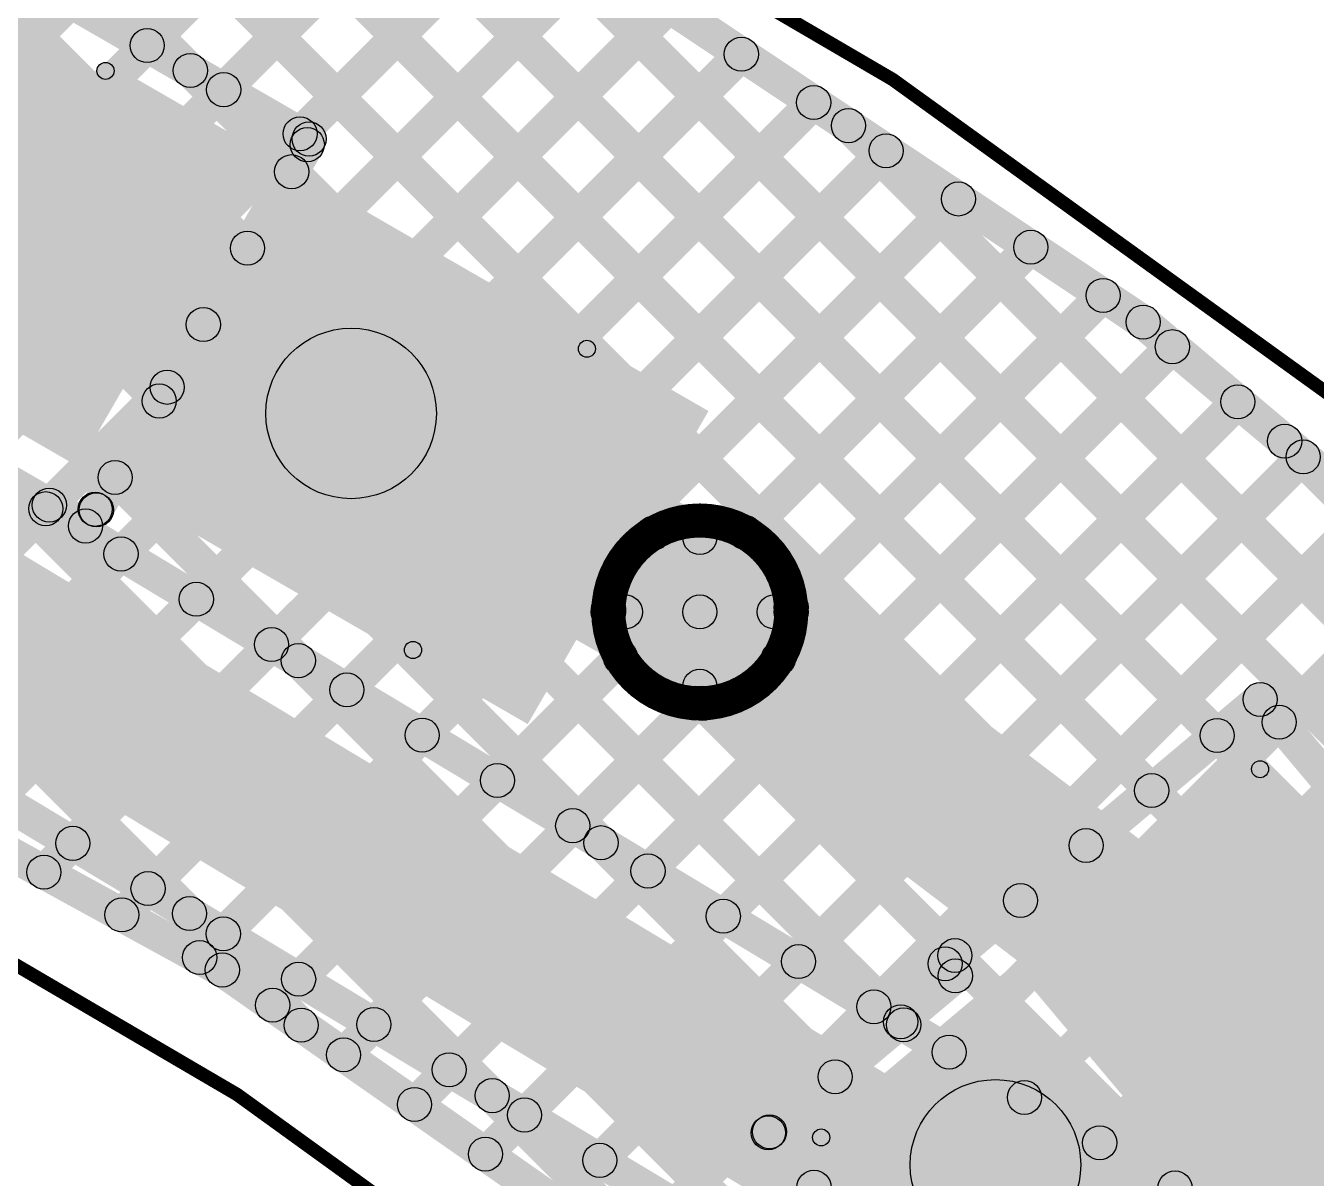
# Model space of a CAD drawing. Header units: millimetres. Extents: x 1.49 to 4.64, y 4.45 to 5.86.
# Drawn here: x 3.7524 to 4.1307, y 5.2539 to 5.5919 of the extents above; entities that cross this region are included whole.
import ezdxf

# ---------------------------------------------------------------- set-up
doc = ezdxf.new("R2010")
doc.units = ezdxf.units.MM
doc.header["$MEASUREMENT"] = 0
for name, color, linetype in [('BottomLayer', 5, 'Continuous'), ('Mechanical2', 216, 'Continuous'), ('TopLayer', 1, 'Continuous'), ('TopOverlay', 2, 'Continuous'), ('TopPaste', 8, 'Continuous'), ('TopSolder', 216, 'Continuous'), ('ViaHoleLayer', 16, 'Continuous')]:
    doc.layers.add(name, color=color, linetype=linetype)

# ---------------------------------------------------------------- blocks, each defined once
blk = doc.blocks.new('R__1206_4')
at = {"layer": 'TopLayer'}
for points in [[(-0.08, 0.035), (-0.02, 0.035), (-0.02, -0.035), (-0.08, -0.035)], [(0.02, 0.035), (0.08, 0.035), (0.08, -0.035), (0.02, -0.035)]]:
    blk.add_hatch(color=1, dxfattribs=at).paths.add_polyline_path(points)
at = {"layer": 'TopOverlay'}
h = blk.add_hatch(color=2, dxfattribs=at)
edge = h.paths.add_edge_path()
edge.add_arc((-0.084, 0.039), 0.0025, 0, 360)
h = blk.add_hatch(color=2, dxfattribs=at)
edge = h.paths.add_edge_path()
edge.add_arc((-0.084, 0.039), 0.0025, 0, 360)
for points in [[(-0.0815, -0.039), (-0.0865, -0.039), (-0.0865, 0.039), (-0.0815, 0.039)], [(0.084, 0.0415), (0.084, 0.0365), (-0.084, 0.0365), (-0.084, 0.0415)], [(0.0865, -0.039), (0.0815, -0.039), (0.0815, 0.039), (0.0865, 0.039)], [(0.084, -0.0365), (0.084, -0.0415), (-0.084, -0.0415), (-0.084, -0.0365)]]:
    blk.add_hatch(color=2, dxfattribs=at).paths.add_polyline_path(points)
h = blk.add_hatch(color=2, dxfattribs=at)
edge = h.paths.add_edge_path()
edge.add_arc((0.084, 0.039), 0.0025, 0, 360)
h = blk.add_hatch(color=2, dxfattribs=at)
edge = h.paths.add_edge_path()
edge.add_arc((0.084, 0.039), 0.0025, 0, 360)
h = blk.add_hatch(color=2, dxfattribs=at)
edge = h.paths.add_edge_path()
edge.add_arc((-0.084, -0.039), 0.0025, 0, 360)
h = blk.add_hatch(color=2, dxfattribs=at)
edge = h.paths.add_edge_path()
edge.add_arc((-0.084, -0.039), 0.0025, 0, 360)
h = blk.add_hatch(color=2, dxfattribs=at)
edge = h.paths.add_edge_path()
edge.add_arc((0.084, -0.039), 0.0025, 0, 360)
h = blk.add_hatch(color=2, dxfattribs=at)
edge = h.paths.add_edge_path()
edge.add_arc((0.084, -0.039), 0.0025, 0, 360)
at = {"layer": 'TopPaste'}
for points in [[(-0.08, 0.035), (-0.02, 0.035), (-0.02, -0.035), (-0.08, -0.035)], [(0.02, 0.035), (0.08, 0.035), (0.08, -0.035), (0.02, -0.035)]]:
    blk.add_hatch(color=8, dxfattribs=at).paths.add_polyline_path(points)
at = {"layer": 'TopSolder'}
for points in [[(-0.084, 0.039), (-0.016, 0.039), (-0.016, -0.039), (-0.084, -0.039)], [(0.016, 0.039), (0.084, 0.039), (0.084, -0.039), (0.016, -0.039)]]:
    blk.add_hatch(color=216, dxfattribs=at).paths.add_polyline_path(points)
at = {"layer": 'TopOverlay'}
for centre in [(-0.084, 0.039), (-0.084, 0.039), (0.084, 0.039), (0.084, 0.039), (-0.084, -0.039), (-0.084, -0.039), (0.084, -0.039), (0.084, -0.039)]:
    blk.add_circle(centre, 0.0025, dxfattribs=at)
blk = doc.blocks.new('W_____LED_9')
at = {"layer": 'TopLayer'}
for points in [[(-0.06526, 0.04685), (-0.02195, 0.04685), (-0.02195, -0.04685), (-0.06526, -0.04685)], [(-0.00226, 0.04685), (0.08947, 0.04685), (0.08947, -0.04685), (-0.00226, -0.04685)]]:
    blk.add_hatch(color=1, dxfattribs=at).paths.add_polyline_path(points)
at = {"layer": 'TopOverlay'}
h = blk.add_hatch(color=2, dxfattribs=at)
edge = h.paths.add_edge_path()
edge.add_arc((-0.069, 0.051), 0.0025, 0, 360)
h = blk.add_hatch(color=2, dxfattribs=at)
edge = h.paths.add_edge_path()
edge.add_arc((-0.069, 0.051), 0.0025, 0, 360)
for points in [[(-0.069, 0.0485), (-0.069, 0.0535), (0.094, 0.0535), (0.094, 0.0485)], [(0.134, 0.05301), (0.091, 0.05301), (0.091, -0.05299), (0.134, -0.05299)], [(-0.0665, -0.051), (-0.0715, -0.051), (-0.0715, 0.051), (-0.0665, 0.051)], [(-0.069, -0.0535), (-0.069, -0.0485), (0.094, -0.0485), (0.094, -0.0535)]]:
    blk.add_hatch(color=2, dxfattribs=at).paths.add_polyline_path(points)
h = blk.add_hatch(color=2, dxfattribs=at)
edge = h.paths.add_edge_path()
edge.add_arc((0.094, 0.051), 0.0025, 0, 360)
h = blk.add_hatch(color=2, dxfattribs=at)
edge = h.paths.add_edge_path()
edge.add_arc((-0.069, -0.051), 0.0025, 0, 360)
h = blk.add_hatch(color=2, dxfattribs=at)
edge = h.paths.add_edge_path()
edge.add_arc((-0.069, -0.051), 0.0025, 0, 360)
h = blk.add_hatch(color=2, dxfattribs=at)
edge = h.paths.add_edge_path()
edge.add_arc((0.094, -0.051), 0.0025, 0, 360)
at = {"layer": 'TopPaste'}
for points in [[(-0.06526, 0.04685), (-0.02195, 0.04685), (-0.02195, -0.04685), (-0.06526, -0.04685)], [(-0.00226, 0.04685), (0.08947, 0.04685), (0.08947, -0.04685), (-0.00226, -0.04685)]]:
    blk.add_hatch(color=8, dxfattribs=at).paths.add_polyline_path(points)
at = {"layer": 'TopSolder'}
for points in [[(-0.06926, 0.05085), (-0.01795, 0.05085), (-0.01795, -0.05085), (-0.06926, -0.05085)], [(-0.00626, 0.05085), (0.09347, 0.05085), (0.09347, -0.05085), (-0.00626, -0.05085)]]:
    blk.add_hatch(color=216, dxfattribs=at).paths.add_polyline_path(points)
at = {"layer": 'TopOverlay'}
for centre in [(-0.069, 0.051), (-0.069, 0.051), (0.094, 0.051), (-0.069, -0.051), (-0.069, -0.051), (0.094, -0.051)]:
    blk.add_circle(centre, 0.0025, dxfattribs=at)
blk = doc.blocks.new('W_____LED_12')
at = {"layer": 'TopLayer'}
for points in [[(-0.06526, 0.04685), (-0.02195, 0.04685), (-0.02195, -0.04685), (-0.06526, -0.04685)], [(-0.00226, 0.04685), (0.08947, 0.04685), (0.08947, -0.04685), (-0.00226, -0.04685)]]:
    blk.add_hatch(color=1, dxfattribs=at).paths.add_polyline_path(points)
at = {"layer": 'TopOverlay'}
h = blk.add_hatch(color=2, dxfattribs=at)
edge = h.paths.add_edge_path()
edge.add_arc((-0.069, 0.051), 0.0025, 0, 360)
h = blk.add_hatch(color=2, dxfattribs=at)
edge = h.paths.add_edge_path()
edge.add_arc((-0.069, 0.051), 0.0025, 0, 360)
for points in [[(-0.069, 0.0485), (-0.069, 0.0535), (0.094, 0.0535), (0.094, 0.0485)], [(0.134, 0.05301), (0.091, 0.05301), (0.091, -0.05299), (0.134, -0.05299)], [(-0.0665, -0.051), (-0.0715, -0.051), (-0.0715, 0.051), (-0.0665, 0.051)], [(-0.069, -0.0535), (-0.069, -0.0485), (0.094, -0.0485), (0.094, -0.0535)]]:
    blk.add_hatch(color=2, dxfattribs=at).paths.add_polyline_path(points)
h = blk.add_hatch(color=2, dxfattribs=at)
edge = h.paths.add_edge_path()
edge.add_arc((0.094, 0.051), 0.0025, 0, 360)
h = blk.add_hatch(color=2, dxfattribs=at)
edge = h.paths.add_edge_path()
edge.add_arc((-0.069, -0.051), 0.0025, 0, 360)
h = blk.add_hatch(color=2, dxfattribs=at)
edge = h.paths.add_edge_path()
edge.add_arc((-0.069, -0.051), 0.0025, 0, 360)
h = blk.add_hatch(color=2, dxfattribs=at)
edge = h.paths.add_edge_path()
edge.add_arc((0.094, -0.051), 0.0025, 0, 360)
at = {"layer": 'TopPaste'}
for points in [[(-0.06526, 0.04685), (-0.02195, 0.04685), (-0.02195, -0.04685), (-0.06526, -0.04685)], [(-0.00226, 0.04685), (0.08947, 0.04685), (0.08947, -0.04685), (-0.00226, -0.04685)]]:
    blk.add_hatch(color=8, dxfattribs=at).paths.add_polyline_path(points)
at = {"layer": 'TopSolder'}
for points in [[(-0.06926, 0.05085), (-0.01795, 0.05085), (-0.01795, -0.05085), (-0.06926, -0.05085)], [(-0.00626, 0.05085), (0.09347, 0.05085), (0.09347, -0.05085), (-0.00626, -0.05085)]]:
    blk.add_hatch(color=216, dxfattribs=at).paths.add_polyline_path(points)
at = {"layer": 'TopOverlay'}
for centre in [(-0.069, 0.051), (-0.069, 0.051), (0.094, 0.051), (-0.069, -0.051), (-0.069, -0.051), (0.094, -0.051)]:
    blk.add_circle(centre, 0.0025, dxfattribs=at)

msp = doc.modelspace()

# ---------------------------------------------------------------- hatches: boundary and pattern name
at = {"layer": 'BottomLayer'}
for points in [[(3.44526, 5.78567), (3.45233, 5.79274), (3.83582, 5.40925), (3.82875, 5.40218)], [(3.49004, 5.77624), (3.49712, 5.78331), (3.92457, 5.35586), (3.9175, 5.34878)], [(3.53483, 5.76681), (3.5419, 5.77388), (4.01332, 5.30246), (4.00625, 5.29539)], [(3.58824, 5.74875), (3.59531, 5.75582), (3.92674, 5.4244), (3.91967, 5.41733)], [(3.64198, 5.73037), (3.64905, 5.73744), (3.93988, 5.44661), (3.93281, 5.43954)], [(3.69572, 5.71198), (3.70279, 5.71905), (4.62451, 4.79733), (4.61744, 4.79026)], [(3.46265, 5.66827), (3.48735, 5.71173), (3.96235, 5.44173), (3.93765, 5.39827)], [(3.75672, 5.68634), (3.76379, 5.69341), (4.62342, 4.83378), (4.61635, 4.82671)], [(3.67345, 5.49986), (3.66638, 5.50693), (3.82081, 5.66136), (3.82788, 5.65429)], [(3.82743, 5.65098), (3.8345, 5.65805), (4.59128, 4.90128), (4.58421, 4.89421)], [(3.69553, 5.48658), (3.68846, 5.49365), (3.84438, 5.64958), (3.85145, 5.64251)], [(3.7176, 5.4733), (3.71053, 5.48037), (3.86795, 5.63779), (3.87502, 5.63072)], [(3.73968, 5.46002), (3.73261, 5.46709), (3.89152, 5.62601), (3.89859, 5.61894)], [(3.89814, 5.61562), (3.90522, 5.6227), (4.54998, 4.97793), (4.54291, 4.97086)], [(3.48305, 5.60998), (3.48821, 5.61855), (4.10319, 5.24857), (4.09803, 5.24)], [(3.76175, 5.44674), (3.75468, 5.45381), (3.91509, 5.61422), (3.92216, 5.60715)], [(3.92723, 5.60084), (3.93277, 5.60916), (4.08277, 5.50916), (4.07723, 5.50084)], [(3.45211, 5.55858), (3.47789, 5.60142), (4.09289, 5.23142), (4.06711, 5.18858)], [(3.78383, 5.43346), (3.77676, 5.44053), (3.93744, 5.60122), (3.94451, 5.59415)], [(3.8059, 5.42018), (3.79883, 5.42725), (3.95866, 5.58707), (3.96573, 5.58)], [(3.82798, 5.4069), (3.8209, 5.41397), (3.97987, 5.57293), (3.98694, 5.56586)], [(3.99005, 5.55907), (3.99712, 5.56614), (4.4974, 5.06587), (4.49032, 5.0588)], [(3.85005, 5.39362), (3.84298, 5.40069), (4.00108, 5.55879), (4.00815, 5.55172)], [(3.45004, 5.53648), (3.4552, 5.54505), (4.05542, 5.18394), (4.05026, 5.17537)], [(3.87213, 5.38034), (3.86505, 5.38741), (4.0223, 5.54465), (4.02937, 5.53758)], [(3.96687, 5.43972), (3.9598, 5.4468), (4.04351, 5.53051), (4.05058, 5.52343)], [(3.98031, 5.41781), (3.97324, 5.42488), (4.06472, 5.51636), (4.07179, 5.50929)], [(4.07678, 5.50118), (4.08322, 5.50882), (4.27322, 5.34882), (4.26678, 5.34118)], [(3.93835, 5.34049), (3.93128, 5.34756), (4.08503, 5.50132), (4.0921, 5.49425)], [(3.96042, 5.32721), (3.95335, 5.33428), (4.10423, 5.48516), (4.1113, 5.47809)], [(4.11795, 5.46653), (4.12502, 5.4736), (4.4168, 5.18182), (4.40973, 5.17475)], [(3.9825, 5.31393), (3.97543, 5.321), (4.12342, 5.46899), (4.13049, 5.46192)], [(4.00457, 5.30065), (3.9975, 5.30772), (4.14261, 5.45283), (4.14968, 5.44576)], [(3.955, 5.42), (3.945, 5.42), (3.945, 5.44181), (3.955, 5.44181)], [(3.93486, 5.4001), (3.96514, 5.4399), (4.19514, 5.2649), (4.16486, 5.2251)], [(4.02665, 5.28737), (4.01958, 5.29444), (4.1618, 5.43667), (4.16888, 5.4296)], [(3.92819, 5.415), (3.92819, 5.425), (3.95, 5.425), (3.95, 5.415)], [(3.95, 5.415), (3.95, 5.425), (3.97181, 5.425), (3.97181, 5.415)], [(3.955, 5.39819), (3.945, 5.39819), (3.945, 5.42), (3.955, 5.42)], [(4.04872, 5.27409), (4.04165, 5.28116), (4.181, 5.42051), (4.18807, 5.41344)], [(3.8942, 5.36705), (3.88713, 5.37413), (3.9232, 5.4102), (3.93028, 5.40313)], [(3.96954, 5.40281), (3.97661, 5.40988), (4.6255, 4.76099), (4.61843, 4.75392)], [(3.6526, 5.39562), (3.6574, 5.40438), (3.8124, 5.31938), (3.8076, 5.31062)], [(4.0708, 5.26081), (4.06373, 5.26788), (4.20019, 5.40435), (4.20726, 5.39727)], [(3.91627, 5.35377), (3.9092, 5.36085), (3.94512, 5.39676), (3.95219, 5.38969)], [(3.94733, 5.38967), (3.9544, 5.39674), (4.10207, 5.24907), (4.095, 5.242)], [(4.09287, 5.24753), (4.0858, 5.2546), (4.21938, 5.38818), (4.22645, 5.38111)], [(4.11358, 5.23288), (4.1065, 5.23995), (4.23858, 5.37202), (4.24565, 5.36495)], [(3.76123, 5.34015), (3.75416, 5.34722), (3.76261, 5.35568), (3.76968, 5.3486)], [(3.78406, 5.32763), (3.77699, 5.3347), (3.78469, 5.3424), (3.79176, 5.33532)], [(3.79686, 5.328), (3.80393, 5.33507), (3.83664, 5.30236), (3.82957, 5.29529)], [(3.8069, 5.31511), (3.79982, 5.32218), (3.80676, 5.32911), (3.81383, 5.32204)], [(3.80713, 5.3109), (3.81287, 5.3191), (3.91287, 5.2491), (3.90713, 5.2409)], [(3.82829, 5.30114), (3.82121, 5.30821), (3.82884, 5.31583), (3.83591, 5.30876)], [(3.84908, 5.28658), (3.84201, 5.29365), (3.85091, 5.30255), (3.85798, 5.29548)], [(3.86988, 5.27202), (3.86281, 5.27909), (3.87299, 5.28927), (3.88006, 5.2822)], [(3.88561, 5.27461), (3.89268, 5.28168), (3.9997, 5.17466), (3.99263, 5.16759)], [(3.89068, 5.25747), (3.88361, 5.26454), (3.89506, 5.27599), (3.90213, 5.26892)], [(3.91147, 5.24291), (3.9044, 5.24998), (3.91714, 5.26271), (3.92421, 5.25564)]]:
    msp.add_hatch(color=5, dxfattribs=at).paths.add_polyline_path(points)
h = msp.add_hatch(color=5, dxfattribs=at)
edge = h.paths.add_edge_path()
edge.add_arc((3.96219, 5.58354), 0.005, 0, 360)
h = msp.add_hatch(color=5, dxfattribs=at)
edge = h.paths.add_edge_path()
edge.add_arc((3.9834, 5.5694), 0.005, 0, 360)
h = msp.add_hatch(color=5, dxfattribs=at)
edge = h.paths.add_edge_path()
edge.add_arc((3.99359, 5.56261), 0.005, 0, 360)
h = msp.add_hatch(color=5, dxfattribs=at)
edge = h.paths.add_edge_path()
edge.add_arc((4.00462, 5.55525), 0.005, 0, 360)
h = msp.add_hatch(color=5, dxfattribs=at)
edge = h.paths.add_edge_path()
edge.add_arc((4.02583, 5.54111), 0.005, 0, 360)
h = msp.add_hatch(color=5, dxfattribs=at)
edge = h.paths.add_edge_path()
edge.add_arc((4.04704, 5.52697), 0.005, 0, 360)
h = msp.add_hatch(color=5, dxfattribs=at)
edge = h.paths.add_edge_path()
edge.add_arc((4.06826, 5.51283), 0.005, 0, 360)
h = msp.add_hatch(color=5, dxfattribs=at)
edge = h.paths.add_edge_path()
edge.add_arc((4.08, 5.505), 0.005, 0, 360)
h = msp.add_hatch(color=5, dxfattribs=at)
edge = h.paths.add_edge_path()
edge.add_arc((4.08, 5.505), 0.005, 0, 360)
h = msp.add_hatch(color=5, dxfattribs=at)
edge = h.paths.add_edge_path()
edge.add_arc((4.08857, 5.49778), 0.005, 0, 360)
h = msp.add_hatch(color=5, dxfattribs=at)
edge = h.paths.add_edge_path()
edge.add_arc((4.10776, 5.48162), 0.005, 0, 360)
h = msp.add_hatch(color=5, dxfattribs=at)
edge = h.paths.add_edge_path()
edge.add_arc((4.12149, 5.47006), 0.005, 0, 360)
h = msp.add_hatch(color=5, dxfattribs=at)
edge = h.paths.add_edge_path()
edge.add_arc((4.12695, 5.46546), 0.005, 0, 360)
h = msp.add_hatch(color=5, dxfattribs=at)
edge = h.paths.add_edge_path()
edge.add_arc((3.75822, 5.45027), 0.005, 0, 360)
h = msp.add_hatch(color=5, dxfattribs=at)
edge = h.paths.add_edge_path()
edge.add_arc((3.95, 5.42), 0.025, 0, 360)
h = msp.add_hatch(color=5, dxfattribs=at)
edge = h.paths.add_edge_path()
edge.add_arc((3.95, 5.42), 0.025, 0, 360)
h = msp.add_hatch(color=5, dxfattribs=at)
edge = h.paths.add_edge_path()
edge.add_arc((3.93635, 5.44307), 0.005, 0, 360)
h = msp.add_hatch(color=5, dxfattribs=at)
edge = h.paths.add_edge_path()
edge.add_arc((3.95, 5.44181), 0.005, 0, 360)
h = msp.add_hatch(color=5, dxfattribs=at)
edge = h.paths.add_edge_path()
edge.add_arc((3.96333, 5.44326), 0.005, 0, 360)
h = msp.add_hatch(color=5, dxfattribs=at)
edge = h.paths.add_edge_path()
edge.add_arc((3.78029, 5.43699), 0.005, 0, 360)
h = msp.add_hatch(color=5, dxfattribs=at)
edge = h.paths.add_edge_path()
edge.add_arc((3.95, 5.42), 0.01181, 0, 360)
h = msp.add_hatch(color=5, dxfattribs=at)
edge = h.paths.add_edge_path()
edge.add_arc((3.80237, 5.42371), 0.005, 0, 360)
h = msp.add_hatch(color=5, dxfattribs=at)
edge = h.paths.add_edge_path()
edge.add_arc((3.9232, 5.42086), 0.005, 0, 360)
h = msp.add_hatch(color=5, dxfattribs=at)
edge = h.paths.add_edge_path()
edge.add_arc((3.97678, 5.42135), 0.005, 0, 360)
h = msp.add_hatch(color=5, dxfattribs=at)
edge = h.paths.add_edge_path()
edge.add_arc((3.92319, 5.42), 0.005, 0, 360)
h = msp.add_hatch(color=5, dxfattribs=at)
edge = h.paths.add_edge_path()
edge.add_arc((3.92819, 5.42), 0.005, 0, 360)
h = msp.add_hatch(color=5, dxfattribs=at)
edge = h.paths.add_edge_path()
edge.add_arc((3.95, 5.42), 0.005, 0, 360)
h = msp.add_hatch(color=5, dxfattribs=at)
edge = h.paths.add_edge_path()
edge.add_arc((3.95, 5.42), 0.005, 0, 360)
h = msp.add_hatch(color=5, dxfattribs=at)
edge = h.paths.add_edge_path()
edge.add_arc((3.95, 5.42), 0.005, 0, 360)
h = msp.add_hatch(color=5, dxfattribs=at)
edge = h.paths.add_edge_path()
edge.add_arc((3.95, 5.42), 0.005, 0, 360)
h = msp.add_hatch(color=5, dxfattribs=at)
edge = h.paths.add_edge_path()
edge.add_arc((3.97181, 5.42), 0.005, 0, 360)
h = msp.add_hatch(color=5, dxfattribs=at)
edge = h.paths.add_edge_path()
edge.add_arc((3.97681, 5.42), 0.005, 0, 360)
h = msp.add_hatch(color=5, dxfattribs=at)
edge = h.paths.add_edge_path()
edge.add_arc((3.82444, 5.41043), 0.005, 0, 360)
h = msp.add_hatch(color=5, dxfattribs=at)
edge = h.paths.add_edge_path()
edge.add_arc((3.83228, 5.40571), 0.005, 0, 360)
h = msp.add_hatch(color=5, dxfattribs=at)
edge = h.paths.add_edge_path()
edge.add_arc((3.92674, 5.40667), 0.005, 0, 360)
h = msp.add_hatch(color=5, dxfattribs=at)
edge = h.paths.add_edge_path()
edge.add_arc((3.97307, 5.40635), 0.005, 0, 360)
h = msp.add_hatch(color=5, dxfattribs=at)
edge = h.paths.add_edge_path()
edge.add_arc((3.95, 5.39819), 0.005, 0, 360)
h = msp.add_hatch(color=5, dxfattribs=at)
edge = h.paths.add_edge_path()
edge.add_arc((3.84652, 5.39715), 0.005, 0, 360)
h = msp.add_hatch(color=5, dxfattribs=at)
edge = h.paths.add_edge_path()
edge.add_arc((3.94865, 5.39322), 0.005, 0, 360)
h = msp.add_hatch(color=5, dxfattribs=at)
edge = h.paths.add_edge_path()
edge.add_arc((3.95086, 5.3932), 0.005, 0, 360)
h = msp.add_hatch(color=5, dxfattribs=at)
edge = h.paths.add_edge_path()
edge.add_arc((3.86859, 5.38387), 0.005, 0, 360)
h = msp.add_hatch(color=5, dxfattribs=at)
edge = h.paths.add_edge_path()
edge.add_arc((3.89066, 5.37059), 0.005, 0, 360)
h = msp.add_hatch(color=5, dxfattribs=at)
edge = h.paths.add_edge_path()
edge.add_arc((3.91274, 5.35731), 0.005, 0, 360)
h = msp.add_hatch(color=5, dxfattribs=at)
edge = h.paths.add_edge_path()
edge.add_arc((3.76615, 5.35214), 0.005, 0, 360)
h = msp.add_hatch(color=5, dxfattribs=at)
edge = h.paths.add_edge_path()
edge.add_arc((3.92103, 5.35232), 0.005, 0, 360)
h = msp.add_hatch(color=5, dxfattribs=at)
edge = h.paths.add_edge_path()
edge.add_arc((3.75769, 5.34368), 0.005, 0, 360)
h = msp.add_hatch(color=5, dxfattribs=at)
edge = h.paths.add_edge_path()
edge.add_arc((3.93481, 5.34403), 0.005, 0, 360)
h = msp.add_hatch(color=5, dxfattribs=at)
edge = h.paths.add_edge_path()
edge.add_arc((3.78822, 5.33886), 0.005, 0, 360)
h = msp.add_hatch(color=5, dxfattribs=at)
edge = h.paths.add_edge_path()
edge.add_arc((3.78053, 5.33116), 0.005, 0, 360)
h = msp.add_hatch(color=5, dxfattribs=at)
edge = h.paths.add_edge_path()
edge.add_arc((3.8004, 5.33154), 0.005, 0, 360)
h = msp.add_hatch(color=5, dxfattribs=at)
edge = h.paths.add_edge_path()
edge.add_arc((3.95689, 5.33075), 0.005, 0, 360)
h = msp.add_hatch(color=5, dxfattribs=at)
edge = h.paths.add_edge_path()
edge.add_arc((3.8103, 5.32558), 0.005, 0, 360)
h = msp.add_hatch(color=5, dxfattribs=at)
edge = h.paths.add_edge_path()
edge.add_arc((3.80336, 5.31864), 0.005, 0, 360)
h = msp.add_hatch(color=5, dxfattribs=at)
edge = h.paths.add_edge_path()
edge.add_arc((3.81, 5.315), 0.005, 0, 360)
h = msp.add_hatch(color=5, dxfattribs=at)
edge = h.paths.add_edge_path()
edge.add_arc((3.81, 5.315), 0.005, 0, 360)
h = msp.add_hatch(color=5, dxfattribs=at)
edge = h.paths.add_edge_path()
edge.add_arc((3.97896, 5.31747), 0.005, 0, 360)
h = msp.add_hatch(color=5, dxfattribs=at)
edge = h.paths.add_edge_path()
edge.add_arc((3.83237, 5.3123), 0.005, 0, 360)
h = msp.add_hatch(color=5, dxfattribs=at)
edge = h.paths.add_edge_path()
edge.add_arc((3.82475, 5.30468), 0.005, 0, 360)
h = msp.add_hatch(color=5, dxfattribs=at)
edge = h.paths.add_edge_path()
edge.add_arc((4.00104, 5.30419), 0.005, 0, 360)
h = msp.add_hatch(color=5, dxfattribs=at)
edge = h.paths.add_edge_path()
edge.add_arc((3.83311, 5.29883), 0.005, 0, 360)
h = msp.add_hatch(color=5, dxfattribs=at)
edge = h.paths.add_edge_path()
edge.add_arc((3.85445, 5.29902), 0.005, 0, 360)
h = msp.add_hatch(color=5, dxfattribs=at)
edge = h.paths.add_edge_path()
edge.add_arc((4.00978, 5.29893), 0.005, 0, 360)
h = msp.add_hatch(color=5, dxfattribs=at)
edge = h.paths.add_edge_path()
edge.add_arc((3.84555, 5.29012), 0.005, 0, 360)
h = msp.add_hatch(color=5, dxfattribs=at)
edge = h.paths.add_edge_path()
edge.add_arc((4.02311, 5.29091), 0.005, 0, 360)
h = msp.add_hatch(color=5, dxfattribs=at)
edge = h.paths.add_edge_path()
edge.add_arc((3.87652, 5.28574), 0.005, 0, 360)
h = msp.add_hatch(color=5, dxfattribs=at)
edge = h.paths.add_edge_path()
edge.add_arc((3.88914, 5.27814), 0.005, 0, 360)
h = msp.add_hatch(color=5, dxfattribs=at)
edge = h.paths.add_edge_path()
edge.add_arc((4.04519, 5.27763), 0.005, 0, 360)
h = msp.add_hatch(color=5, dxfattribs=at)
edge = h.paths.add_edge_path()
edge.add_arc((3.86634, 5.27556), 0.005, 0, 360)
h = msp.add_hatch(color=5, dxfattribs=at)
edge = h.paths.add_edge_path()
edge.add_arc((3.8986, 5.27246), 0.005, 0, 360)
h = msp.add_hatch(color=5, dxfattribs=at)
edge = h.paths.add_edge_path()
edge.add_arc((4.06726, 5.26434), 0.005, 0, 360)
h = msp.add_hatch(color=5, dxfattribs=at)
edge = h.paths.add_edge_path()
edge.add_arc((3.88714, 5.261), 0.005, 0, 360)
h = msp.add_hatch(color=5, dxfattribs=at)
edge = h.paths.add_edge_path()
edge.add_arc((3.92067, 5.25918), 0.005, 0, 360)
h = msp.add_hatch(color=5, dxfattribs=at)
edge = h.paths.add_edge_path()
edge.add_arc((4.08934, 5.25106), 0.005, 0, 360)
at = {"layer": 'TopLayer'}
for points in [[(3.5225, 5.73359), (3.5275, 5.74225), (3.83793, 5.56303), (3.83293, 5.55437)], [(3.64198, 5.73037), (3.64905, 5.73744), (3.80416, 5.58233), (3.79709, 5.57525)], [(3.45831, 5.64243), (3.76442, 5.4657), (3.81494, 5.5532), (3.50883, 5.72994)], [(3.69572, 5.71198), (3.70279, 5.71905), (4.0668, 5.35505), (4.05973, 5.34798)], [(3.75672, 5.68634), (3.76379, 5.69341), (4.08602, 5.37118), (4.07895, 5.36411)], [(3.82743, 5.65098), (3.8345, 5.65805), (4.10525, 5.38731), (4.09817, 5.38024)], [(3.79151, 5.58256), (3.78444, 5.58963), (3.84438, 5.64958), (3.85145, 5.64251)], [(3.81392, 5.56962), (3.80685, 5.57669), (3.86795, 5.63779), (3.87502, 5.63072)], [(3.83634, 5.55668), (3.82927, 5.56375), (3.89152, 5.62601), (3.89859, 5.61894)], [(3.89814, 5.61562), (3.90522, 5.6227), (4.24613, 5.28179), (4.23905, 5.27471)], [(3.79736, 5.48235), (3.79029, 5.48942), (3.91509, 5.61422), (3.92216, 5.60715)], [(3.92723, 5.60084), (3.93277, 5.60916), (4.08277, 5.50916), (4.07723, 5.50084)], [(3.4993, 5.59567), (3.5043, 5.60433), (3.77241, 5.44954), (3.76741, 5.44088)], [(3.71556, 5.36519), (3.70849, 5.37226), (3.93744, 5.60122), (3.94451, 5.59415)], [(3.73839, 5.35267), (3.73132, 5.35974), (3.95866, 5.58707), (3.96573, 5.58)], [(3.76123, 5.34015), (3.75416, 5.34722), (3.97987, 5.57293), (3.98694, 5.56586)], [(3.99005, 5.55907), (3.99712, 5.56614), (4.26854, 5.29473), (4.26147, 5.28766)], [(3.56956, 5.5553), (3.57663, 5.56237), (3.83664, 5.30236), (3.82957, 5.29529)], [(3.77739, 5.44741), (3.76873, 5.45241), (3.83058, 5.55954), (3.83924, 5.55454)], [(3.78406, 5.32763), (3.77699, 5.3347), (4.00108, 5.55879), (4.00815, 5.55172)], [(3.82679, 5.54556), (3.83386, 5.55263), (3.93988, 5.44661), (3.93281, 5.43954)], [(3.8069, 5.31511), (3.79982, 5.32218), (4.0223, 5.54465), (4.02937, 5.53758)], [(3.81385, 5.52315), (3.82092, 5.53022), (3.92674, 5.4244), (3.91967, 5.41733)], [(3.96687, 5.43972), (3.9598, 5.4468), (4.04351, 5.53051), (4.05058, 5.52343)], [(3.65321, 5.50701), (3.66028, 5.51408), (3.9997, 5.17466), (3.99263, 5.16759)], [(3.98031, 5.41781), (3.97324, 5.42488), (4.06472, 5.51636), (4.07179, 5.50929)], [(3.8009, 5.50073), (3.80798, 5.5078), (4.01244, 5.30334), (4.00537, 5.29627)], [(4.07678, 5.50118), (4.08322, 5.50882), (4.27322, 5.34882), (4.26678, 5.34118)], [(3.83539, 5.45647), (3.86013, 5.49993), (3.96237, 5.44173), (3.93763, 5.39827)], [(3.86988, 5.27202), (3.86281, 5.27909), (4.08503, 5.50132), (4.0921, 5.49425)], [(3.78796, 5.47832), (3.79503, 5.48539), (3.99321, 5.28721), (3.98614, 5.28014)], [(3.89068, 5.25747), (3.88361, 5.26454), (4.10423, 5.48516), (4.1113, 5.47809)], [(4.11795, 5.46653), (4.12502, 5.4736), (4.4168, 5.18182), (4.40973, 5.17475)], [(3.91147, 5.24291), (3.9044, 5.24998), (4.12342, 5.46899), (4.13049, 5.46192)], [(3.73686, 5.45871), (3.74393, 5.46578), (4.26408, 4.94564), (4.25701, 4.93857)], [(3.77502, 5.4559), (3.78209, 5.46297), (3.97399, 5.27108), (3.96692, 5.26401)], [(3.69273, 5.37771), (3.68566, 5.38479), (3.75575, 5.45488), (3.76282, 5.44781)], [(3.77424, 5.44271), (3.76558, 5.44771), (3.7684, 5.4526), (3.77706, 5.4476)], [(3.93145, 5.22753), (3.92438, 5.2346), (4.14261, 5.45283), (4.14968, 5.44576)], [(3.955, 5.42), (3.945, 5.42), (3.945, 5.44181), (3.955, 5.44181)], [(4.12342, 5.38415), (4.11635, 5.39122), (4.1618, 5.43667), (4.16888, 5.4296)], [(3.92819, 5.415), (3.92819, 5.425), (3.95, 5.425), (3.95, 5.415)], [(3.95, 5.415), (3.95, 5.425), (3.97181, 5.425), (3.97181, 5.415)], [(3.955, 5.39819), (3.945, 5.39819), (3.945, 5.42), (3.955, 5.42)], [(3.82829, 5.30114), (3.82121, 5.30821), (3.9232, 5.4102), (3.93028, 5.40313)], [(3.96954, 5.40281), (3.97661, 5.40988), (4.04757, 5.33892), (4.0405, 5.33185)], [(3.6526, 5.39562), (3.6574, 5.40438), (3.8124, 5.31938), (3.8076, 5.31062)], [(3.84908, 5.28658), (3.84201, 5.29365), (3.94512, 5.39676), (3.95219, 5.38969)], [(3.94733, 5.38967), (3.9544, 5.39674), (4.02835, 5.32279), (4.02128, 5.31572)], [(4.02514, 5.313), (4.01871, 5.32066), (4.11109, 5.39817), (4.11752, 5.39051)], [(4.11047, 5.39113), (4.11813, 5.39756), (4.22432, 5.271), (4.21666, 5.26457)], [(4.12997, 5.21141), (4.19936, 5.26964), (4.11245, 5.37321), (4.04306, 5.31498)], [(4.0181, 5.31362), (4.02576, 5.32004), (4.02876, 5.31647), (4.0211, 5.31004)], [(3.80713, 5.3109), (3.81287, 5.3191), (3.91287, 5.2491), (3.90713, 5.2409)], [(3.9733, 5.26341), (3.96687, 5.27107), (4.02171, 5.31709), (4.02814, 5.30942)], [(4.01816, 5.24109), (4.05524, 5.27463), (4.09854, 5.22677), (4.06146, 5.19323)], [(3.96626, 5.26402), (3.97392, 5.27045), (4.0382, 5.19385), (4.03053, 5.18742)], [(3.95134, 5.21206), (3.94427, 5.21913), (3.97995, 5.25481), (3.98702, 5.24774)]]:
    msp.add_hatch(color=1, dxfattribs=at).paths.add_polyline_path(points)
h = msp.add_hatch(color=1, dxfattribs=at)
edge = h.paths.add_edge_path()
edge.add_arc((3.78797, 5.5861), 0.005, 0, 360)
h = msp.add_hatch(color=1, dxfattribs=at)
edge = h.paths.add_edge_path()
edge.add_arc((3.96219, 5.58354), 0.005, 0, 360)
h = msp.add_hatch(color=1, dxfattribs=at)
edge = h.paths.add_edge_path()
edge.add_arc((3.80063, 5.57879), 0.005, 0, 360)
h = msp.add_hatch(color=1, dxfattribs=at)
edge = h.paths.add_edge_path()
edge.add_arc((3.81039, 5.57316), 0.005, 0, 360)
h = msp.add_hatch(color=1, dxfattribs=at)
edge = h.paths.add_edge_path()
edge.add_arc((3.9834, 5.5694), 0.005, 0, 360)
h = msp.add_hatch(color=1, dxfattribs=at)
edge = h.paths.add_edge_path()
edge.add_arc((3.99359, 5.56261), 0.005, 0, 360)
h = msp.add_hatch(color=1, dxfattribs=at)
edge = h.paths.add_edge_path()
edge.add_arc((3.8328, 5.56021), 0.005, 0, 360)
h = msp.add_hatch(color=1, dxfattribs=at)
edge = h.paths.add_edge_path()
edge.add_arc((3.83491, 5.55704), 0.005, 0, 360)
h = msp.add_hatch(color=1, dxfattribs=at)
edge = h.paths.add_edge_path()
edge.add_arc((3.83543, 5.5587), 0.005, 0, 360)
h = msp.add_hatch(color=1, dxfattribs=at)
edge = h.paths.add_edge_path()
edge.add_arc((4.00462, 5.55525), 0.005, 0, 360)
h = msp.add_hatch(color=1, dxfattribs=at)
edge = h.paths.add_edge_path()
edge.add_arc((3.83032, 5.5491), 0.005, 0, 360)
h = msp.add_hatch(color=1, dxfattribs=at)
edge = h.paths.add_edge_path()
edge.add_arc((4.02583, 5.54111), 0.005, 0, 360)
h = msp.add_hatch(color=1, dxfattribs=at)
edge = h.paths.add_edge_path()
edge.add_arc((3.81738, 5.52668), 0.005, 0, 360)
h = msp.add_hatch(color=1, dxfattribs=at)
edge = h.paths.add_edge_path()
edge.add_arc((4.04704, 5.52697), 0.005, 0, 360)
h = msp.add_hatch(color=1, dxfattribs=at)
edge = h.paths.add_edge_path()
edge.add_arc((4.06826, 5.51283), 0.005, 0, 360)
h = msp.add_hatch(color=1, dxfattribs=at)
edge = h.paths.add_edge_path()
edge.add_arc((3.80444, 5.50427), 0.005, 0, 360)
h = msp.add_hatch(color=1, dxfattribs=at)
edge = h.paths.add_edge_path()
edge.add_arc((4.08, 5.505), 0.005, 0, 360)
h = msp.add_hatch(color=1, dxfattribs=at)
edge = h.paths.add_edge_path()
edge.add_arc((4.08, 5.505), 0.005, 0, 360)
h = msp.add_hatch(color=1, dxfattribs=at)
edge = h.paths.add_edge_path()
edge.add_arc((3.84776, 5.4782), 0.025, 0, 360)
h = msp.add_hatch(color=1, dxfattribs=at)
edge = h.paths.add_edge_path()
edge.add_arc((4.08857, 5.49778), 0.005, 0, 360)
h = msp.add_hatch(color=1, dxfattribs=at)
edge = h.paths.add_edge_path()
edge.add_arc((3.79383, 5.48588), 0.005, 0, 360)
h = msp.add_hatch(color=1, dxfattribs=at)
edge = h.paths.add_edge_path()
edge.add_arc((3.7915, 5.48185), 0.005, 0, 360)
h = msp.add_hatch(color=1, dxfattribs=at)
edge = h.paths.add_edge_path()
edge.add_arc((4.10776, 5.48162), 0.005, 0, 360)
h = msp.add_hatch(color=1, dxfattribs=at)
edge = h.paths.add_edge_path()
edge.add_arc((4.12149, 5.47006), 0.005, 0, 360)
h = msp.add_hatch(color=1, dxfattribs=at)
edge = h.paths.add_edge_path()
edge.add_arc((4.12695, 5.46546), 0.005, 0, 360)
h = msp.add_hatch(color=1, dxfattribs=at)
edge = h.paths.add_edge_path()
edge.add_arc((3.77856, 5.45944), 0.005, 0, 360)
h = msp.add_hatch(color=1, dxfattribs=at)
edge = h.paths.add_edge_path()
edge.add_arc((3.75928, 5.45134), 0.005, 0, 360)
h = msp.add_hatch(color=1, dxfattribs=at)
edge = h.paths.add_edge_path()
edge.add_arc((3.77273, 5.4501), 0.005, 0, 360)
h = msp.add_hatch(color=1, dxfattribs=at)
edge = h.paths.add_edge_path()
edge.add_arc((3.77306, 5.44991), 0.005, 0, 360)
h = msp.add_hatch(color=1, dxfattribs=at)
edge = h.paths.add_edge_path()
edge.add_arc((3.76991, 5.44521), 0.005, 0, 360)
h = msp.add_hatch(color=1, dxfattribs=at)
edge = h.paths.add_edge_path()
edge.add_arc((3.76991, 5.44521), 0.005, 0, 360)
h = msp.add_hatch(color=1, dxfattribs=at)
edge = h.paths.add_edge_path()
edge.add_arc((3.95, 5.42), 0.025, 0, 360)
h = msp.add_hatch(color=1, dxfattribs=at)
edge = h.paths.add_edge_path()
edge.add_arc((3.93635, 5.44307), 0.005, 0, 360)
h = msp.add_hatch(color=1, dxfattribs=at)
edge = h.paths.add_edge_path()
edge.add_arc((3.95, 5.44181), 0.005, 0, 360)
h = msp.add_hatch(color=1, dxfattribs=at)
edge = h.paths.add_edge_path()
edge.add_arc((3.96333, 5.44326), 0.005, 0, 360)
h = msp.add_hatch(color=1, dxfattribs=at)
edge = h.paths.add_edge_path()
edge.add_arc((3.95, 5.42), 0.01181, 0, 360)
h = msp.add_hatch(color=1, dxfattribs=at)
edge = h.paths.add_edge_path()
edge.add_arc((3.9232, 5.42086), 0.005, 0, 360)
h = msp.add_hatch(color=1, dxfattribs=at)
edge = h.paths.add_edge_path()
edge.add_arc((3.97678, 5.42135), 0.005, 0, 360)
h = msp.add_hatch(color=1, dxfattribs=at)
edge = h.paths.add_edge_path()
edge.add_arc((3.92319, 5.42), 0.005, 0, 360)
h = msp.add_hatch(color=1, dxfattribs=at)
edge = h.paths.add_edge_path()
edge.add_arc((3.92819, 5.42), 0.005, 0, 360)
h = msp.add_hatch(color=1, dxfattribs=at)
edge = h.paths.add_edge_path()
edge.add_arc((3.95, 5.42), 0.005, 0, 360)
h = msp.add_hatch(color=1, dxfattribs=at)
edge = h.paths.add_edge_path()
edge.add_arc((3.95, 5.42), 0.005, 0, 360)
h = msp.add_hatch(color=1, dxfattribs=at)
edge = h.paths.add_edge_path()
edge.add_arc((3.95, 5.42), 0.005, 0, 360)
h = msp.add_hatch(color=1, dxfattribs=at)
edge = h.paths.add_edge_path()
edge.add_arc((3.95, 5.42), 0.005, 0, 360)
h = msp.add_hatch(color=1, dxfattribs=at)
edge = h.paths.add_edge_path()
edge.add_arc((3.97181, 5.42), 0.005, 0, 360)
h = msp.add_hatch(color=1, dxfattribs=at)
edge = h.paths.add_edge_path()
edge.add_arc((3.97681, 5.42), 0.005, 0, 360)
h = msp.add_hatch(color=1, dxfattribs=at)
edge = h.paths.add_edge_path()
edge.add_arc((3.92674, 5.40667), 0.005, 0, 360)
h = msp.add_hatch(color=1, dxfattribs=at)
edge = h.paths.add_edge_path()
edge.add_arc((3.97307, 5.40635), 0.005, 0, 360)
h = msp.add_hatch(color=1, dxfattribs=at)
edge = h.paths.add_edge_path()
edge.add_arc((3.95, 5.39819), 0.005, 0, 360)
h = msp.add_hatch(color=1, dxfattribs=at)
edge = h.paths.add_edge_path()
edge.add_arc((4.1143, 5.39434), 0.005, 0, 360)
h = msp.add_hatch(color=1, dxfattribs=at)
edge = h.paths.add_edge_path()
edge.add_arc((4.1143, 5.39434), 0.005, 0, 360)
h = msp.add_hatch(color=1, dxfattribs=at)
edge = h.paths.add_edge_path()
edge.add_arc((3.94865, 5.39322), 0.005, 0, 360)
h = msp.add_hatch(color=1, dxfattribs=at)
edge = h.paths.add_edge_path()
edge.add_arc((3.95086, 5.3932), 0.005, 0, 360)
h = msp.add_hatch(color=1, dxfattribs=at)
edge = h.paths.add_edge_path()
edge.add_arc((4.11989, 5.38768), 0.005, 0, 360)
h = msp.add_hatch(color=1, dxfattribs=at)
edge = h.paths.add_edge_path()
edge.add_arc((4.10171, 5.38378), 0.005, 0, 360)
h = msp.add_hatch(color=1, dxfattribs=at)
edge = h.paths.add_edge_path()
edge.add_arc((4.08249, 5.36764), 0.005, 0, 360)
h = msp.add_hatch(color=1, dxfattribs=at)
edge = h.paths.add_edge_path()
edge.add_arc((4.06326, 5.35151), 0.005, 0, 360)
h = msp.add_hatch(color=1, dxfattribs=at)
edge = h.paths.add_edge_path()
edge.add_arc((3.75769, 5.34368), 0.005, 0, 360)
h = msp.add_hatch(color=1, dxfattribs=at)
edge = h.paths.add_edge_path()
edge.add_arc((4.04404, 5.33538), 0.005, 0, 360)
h = msp.add_hatch(color=1, dxfattribs=at)
edge = h.paths.add_edge_path()
edge.add_arc((3.78053, 5.33116), 0.005, 0, 360)
h = msp.add_hatch(color=1, dxfattribs=at)
edge = h.paths.add_edge_path()
edge.add_arc((3.80336, 5.31864), 0.005, 0, 360)
h = msp.add_hatch(color=1, dxfattribs=at)
edge = h.paths.add_edge_path()
edge.add_arc((4.02481, 5.31925), 0.005, 0, 360)
h = msp.add_hatch(color=1, dxfattribs=at)
edge = h.paths.add_edge_path()
edge.add_arc((3.81, 5.315), 0.005, 0, 360)
h = msp.add_hatch(color=1, dxfattribs=at)
edge = h.paths.add_edge_path()
edge.add_arc((3.81, 5.315), 0.005, 0, 360)
h = msp.add_hatch(color=1, dxfattribs=at)
edge = h.paths.add_edge_path()
edge.add_arc((4.02193, 5.31683), 0.005, 0, 360)
h = msp.add_hatch(color=1, dxfattribs=at)
edge = h.paths.add_edge_path()
edge.add_arc((4.02193, 5.31683), 0.005, 0, 360)
h = msp.add_hatch(color=1, dxfattribs=at)
edge = h.paths.add_edge_path()
edge.add_arc((4.02493, 5.31326), 0.005, 0, 360)
h = msp.add_hatch(color=1, dxfattribs=at)
edge = h.paths.add_edge_path()
edge.add_arc((4.02493, 5.31326), 0.005, 0, 360)
h = msp.add_hatch(color=1, dxfattribs=at)
edge = h.paths.add_edge_path()
edge.add_arc((3.82475, 5.30468), 0.005, 0, 360)
h = msp.add_hatch(color=1, dxfattribs=at)
edge = h.paths.add_edge_path()
edge.add_arc((4.0089, 5.29981), 0.005, 0, 360)
h = msp.add_hatch(color=1, dxfattribs=at)
edge = h.paths.add_edge_path()
edge.add_arc((3.83311, 5.29883), 0.005, 0, 360)
h = msp.add_hatch(color=1, dxfattribs=at)
edge = h.paths.add_edge_path()
edge.add_arc((3.84555, 5.29012), 0.005, 0, 360)
h = msp.add_hatch(color=1, dxfattribs=at)
edge = h.paths.add_edge_path()
edge.add_arc((3.98968, 5.28368), 0.005, 0, 360)
h = msp.add_hatch(color=1, dxfattribs=at)
edge = h.paths.add_edge_path()
edge.add_arc((4.0367, 5.25786), 0.025, 0, 360)
h = msp.add_hatch(color=1, dxfattribs=at)
edge = h.paths.add_edge_path()
edge.add_arc((3.86634, 5.27556), 0.005, 0, 360)
h = msp.add_hatch(color=1, dxfattribs=at)
edge = h.paths.add_edge_path()
edge.add_arc((3.97009, 5.26724), 0.005, 0, 360)
h = msp.add_hatch(color=1, dxfattribs=at)
edge = h.paths.add_edge_path()
edge.add_arc((3.97009, 5.26724), 0.005, 0, 360)
h = msp.add_hatch(color=1, dxfattribs=at)
edge = h.paths.add_edge_path()
edge.add_arc((3.97045, 5.26754), 0.005, 0, 360)
h = msp.add_hatch(color=1, dxfattribs=at)
edge = h.paths.add_edge_path()
edge.add_arc((3.88714, 5.261), 0.005, 0, 360)
h = msp.add_hatch(color=1, dxfattribs=at)
edge = h.paths.add_edge_path()
edge.add_arc((3.98348, 5.25127), 0.005, 0, 360)
at = {"layer": 'ViaHoleLayer'}
h = msp.add_hatch(color=16, dxfattribs=at)
edge = h.paths.add_edge_path()
edge.add_arc((3.95, 5.42), 0.00591, 0, 360)

# ---------------------------------------------------------------- linework, layer by layer
at = {"layer": 'BottomLayer', "const_width": 0.01}
msp.add_lwpolyline([(3.97681, 5.42, 1), (3.92319, 5.42, 1)], format="xyb", close=True, dxfattribs=at)
at = {"layer": 'BottomLayer'}
for centre, radius in [((3.96219, 5.58354), 0.005), ((3.9834, 5.5694), 0.005), ((3.99359, 5.56261), 0.005), ((4.00462, 5.55525), 0.005), ((4.02583, 5.54111), 0.005), ((4.04704, 5.52697), 0.005), ((4.06826, 5.51283), 0.005), ((4.08, 5.505), 0.005), ((4.08, 5.505), 0.005), ((4.08857, 5.49778), 0.005), ((4.10776, 5.48162), 0.005), ((4.12149, 5.47006), 0.005), ((4.12695, 5.46546), 0.005), ((3.75822, 5.45027), 0.005), ((3.95, 5.42), 0.025), ((3.95, 5.42), 0.025), ((3.93635, 5.44307), 0.005), ((3.95, 5.44181), 0.005), ((3.96333, 5.44326), 0.005), ((3.78029, 5.43699), 0.005), ((3.80237, 5.42371), 0.005), ((3.9232, 5.42086), 0.005), ((3.97678, 5.42135), 0.005), ((3.92319, 5.42), 0.005), ((3.92819, 5.42), 0.005), ((3.95, 5.42), 0.005), ((3.95, 5.42), 0.005), ((3.95, 5.42), 0.005), ((3.95, 5.42), 0.005), ((3.97181, 5.42), 0.005), ((3.97681, 5.42), 0.005), ((3.82444, 5.41043), 0.005), ((3.83228, 5.40571), 0.005), ((3.92674, 5.40667), 0.005), ((3.97307, 5.40635), 0.005), ((3.95, 5.39819), 0.005), ((3.84652, 5.39715), 0.005), ((3.94865, 5.39322), 0.005), ((3.95086, 5.3932), 0.005), ((3.86859, 5.38387), 0.005), ((3.89066, 5.37059), 0.005), ((3.91274, 5.35731), 0.005), ((3.76615, 5.35214), 0.005), ((3.92103, 5.35232), 0.005), ((3.75769, 5.34368), 0.005), ((3.93481, 5.34403), 0.005), ((3.78822, 5.33886), 0.005), ((3.78053, 5.33116), 0.005), ((3.8004, 5.33154), 0.005), ((3.95689, 5.33075), 0.005), ((3.8103, 5.32558), 0.005), ((3.80336, 5.31864), 0.005), ((3.81, 5.315), 0.005), ((3.81, 5.315), 0.005), ((3.97896, 5.31747), 0.005), ((3.83237, 5.3123), 0.005), ((3.82475, 5.30468), 0.005), ((4.00104, 5.30419), 0.005), ((3.83311, 5.29883), 0.005), ((3.85445, 5.29902), 0.005), ((4.00978, 5.29893), 0.005), ((3.84555, 5.29012), 0.005), ((4.02311, 5.29091), 0.005), ((3.87652, 5.28574), 0.005), ((3.88914, 5.27814), 0.005), ((4.04519, 5.27763), 0.005), ((3.86634, 5.27556), 0.005), ((3.8986, 5.27246), 0.005), ((4.06726, 5.26434), 0.005), ((3.88714, 5.261), 0.005), ((3.92067, 5.25918), 0.005), ((4.08934, 5.25106), 0.005)]:
    msp.add_circle(centre, radius, dxfattribs=at)
at = {"layer": 'Mechanical2', "const_width": 0.00394}
for points in [[(1.49178, 4.82969, -0.650988), (4.64195, 4.82969)], [(1.94352, 4.91352, -0.522724), (4.19021, 4.91352)]]:
    msp.add_lwpolyline(points, format="xyb", dxfattribs=at)
at = {"layer": 'TopLayer', "const_width": 0.01}
msp.add_lwpolyline([(3.97681, 5.42, 1), (3.92319, 5.42, 1)], format="xyb", close=True, dxfattribs=at)
at = {"layer": 'TopLayer'}
for centre, radius in [((3.78797, 5.5861), 0.005), ((3.96219, 5.58354), 0.005), ((3.80063, 5.57879), 0.005), ((3.81039, 5.57316), 0.005), ((3.9834, 5.5694), 0.005), ((3.99359, 5.56261), 0.005), ((3.8328, 5.56021), 0.005), ((3.83491, 5.55704), 0.005), ((3.83543, 5.5587), 0.005), ((4.00462, 5.55525), 0.005), ((3.83032, 5.5491), 0.005), ((4.02583, 5.54111), 0.005), ((3.81738, 5.52668), 0.005), ((4.04704, 5.52697), 0.005), ((4.06826, 5.51283), 0.005), ((3.80444, 5.50427), 0.005), ((4.08, 5.505), 0.005), ((4.08, 5.505), 0.005), ((3.84776, 5.4782), 0.025), ((4.08857, 5.49778), 0.005), ((3.79383, 5.48588), 0.005), ((3.7915, 5.48185), 0.005), ((4.10776, 5.48162), 0.005), ((4.12149, 5.47006), 0.005), ((4.12695, 5.46546), 0.005), ((3.77856, 5.45944), 0.005), ((3.75928, 5.45134), 0.005), ((3.77273, 5.4501), 0.005), ((3.77306, 5.44991), 0.005), ((3.76991, 5.44521), 0.005), ((3.76991, 5.44521), 0.005), ((3.95, 5.42), 0.025), ((3.93635, 5.44307), 0.005), ((3.95, 5.44181), 0.005), ((3.96333, 5.44326), 0.005), ((3.9232, 5.42086), 0.005), ((3.97678, 5.42135), 0.005), ((3.92319, 5.42), 0.005), ((3.92819, 5.42), 0.005), ((3.95, 5.42), 0.005), ((3.95, 5.42), 0.005), ((3.95, 5.42), 0.005), ((3.95, 5.42), 0.005), ((3.97181, 5.42), 0.005), ((3.97681, 5.42), 0.005), ((3.92674, 5.40667), 0.005), ((3.97307, 5.40635), 0.005), ((3.95, 5.39819), 0.005), ((4.1143, 5.39434), 0.005), ((4.1143, 5.39434), 0.005), ((3.94865, 5.39322), 0.005), ((3.95086, 5.3932), 0.005), ((4.11989, 5.38768), 0.005), ((4.10171, 5.38378), 0.005), ((4.08249, 5.36764), 0.005), ((4.06326, 5.35151), 0.005), ((3.75769, 5.34368), 0.005), ((4.04404, 5.33538), 0.005), ((3.78053, 5.33116), 0.005), ((3.80336, 5.31864), 0.005), ((4.02481, 5.31925), 0.005), ((3.81, 5.315), 0.005), ((3.81, 5.315), 0.005), ((4.02193, 5.31683), 0.005), ((4.02193, 5.31683), 0.005), ((4.02493, 5.31326), 0.005), ((4.02493, 5.31326), 0.005), ((3.82475, 5.30468), 0.005), ((4.0089, 5.29981), 0.005), ((3.83311, 5.29883), 0.005), ((3.84555, 5.29012), 0.005), ((3.98968, 5.28368), 0.005), ((4.0367, 5.25786), 0.025), ((3.86634, 5.27556), 0.005), ((3.97009, 5.26724), 0.005), ((3.97009, 5.26724), 0.005), ((3.97045, 5.26754), 0.005), ((3.88714, 5.261), 0.005), ((3.98348, 5.25127), 0.005)]:
    msp.add_circle(centre, radius, dxfattribs=at)

# ---------------------------------------------------------------- block references
for name, p, rotation in [('W_____LED_9', (3.81, 5.5), 329.9999999999999), ('R__1206_4', (4.075, 5.29), 220), ('W_____LED_12', (4.175, 5.225), 310)]:
    msp.add_blockref(name, p, dxfattribs=dict(rotation=rotation))

doc.saveas('drawing.dxf')
